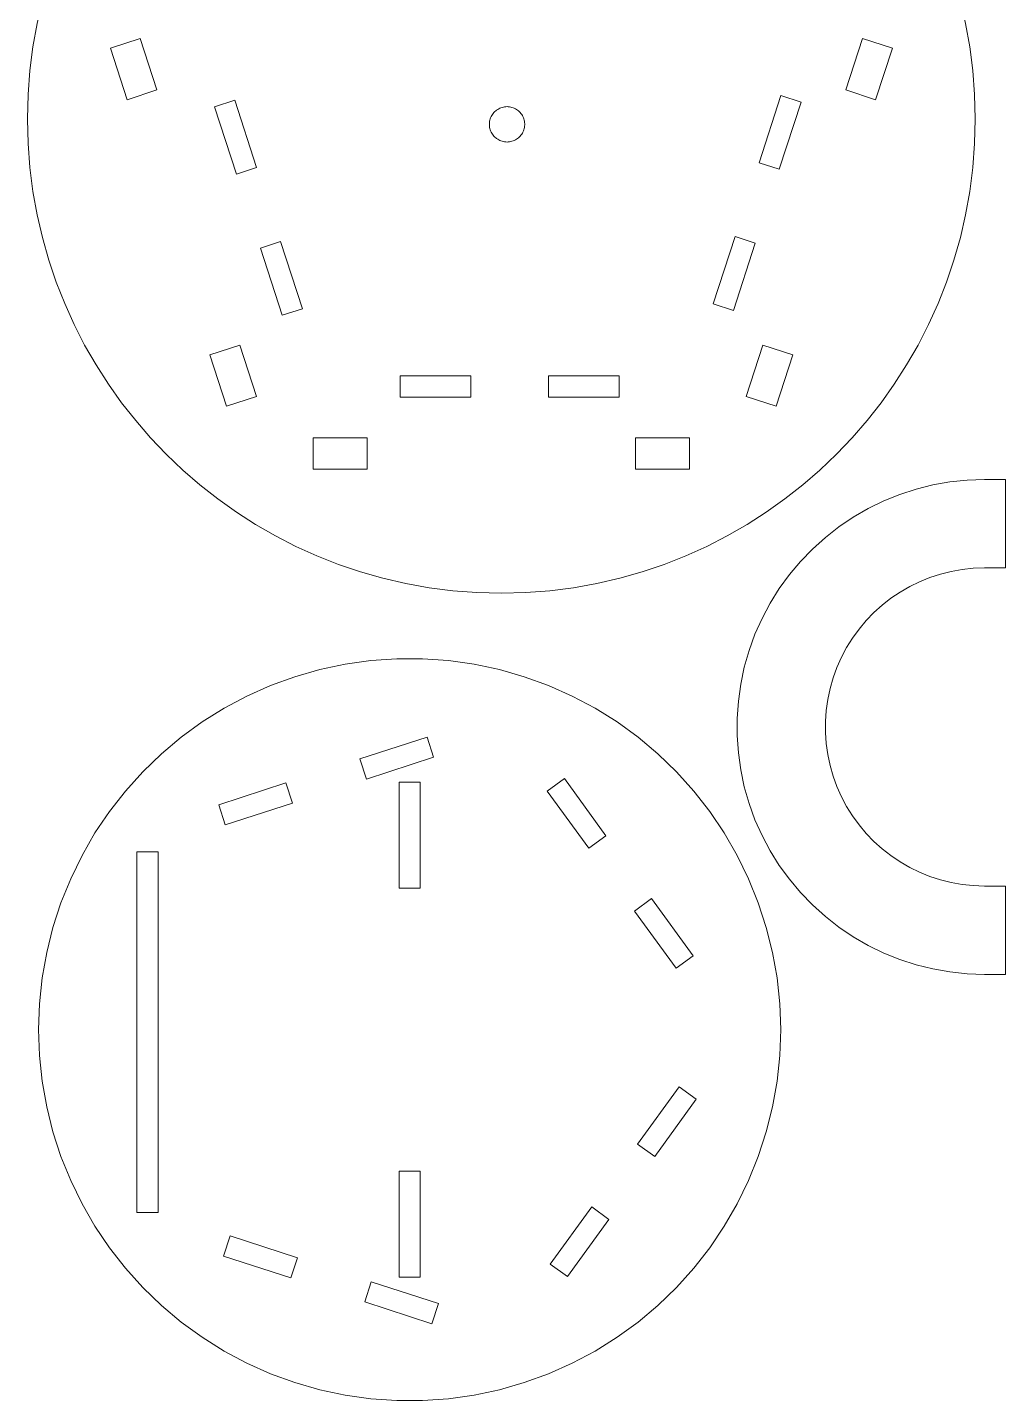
# Model space of a CAD drawing. Header units: centimetres. Extents: x -23 to 23, y -30.7 to 30.7.
# Drawn here: x -22.65 to -0.94, y -30.21 to 0.25 of the extents above; entities that cross this region are included whole.
import ezdxf

# ---------------------------------------------------------------- set-up
doc = ezdxf.new("R2010")
doc.units = ezdxf.units.CM
doc.header["$MEASUREMENT"] = 0
doc.layers.add('layer 1', color=7, linetype='Continuous')

msp = doc.modelspace()

# ---------------------------------------------------------------- linework, layer by layer
at = {"layer": 'layer 1', "color": 1, "lineweight": 9}
for points, knots in [([(-1.61388, -1.78349), (-1.61386, -1.78383), (-1.61386, -1.78126), (-1.61386, -1.78126), (-1.61386, -1.78126), (-1.61386, 4.02546), (-6.32292, 8.73452), (-12.12965, 8.73452), (-12.12965, 8.73452), (-17.93639, 8.73452), (-22.64545, 4.02546), (-22.64545, -1.78126), (-22.64545, -1.78126), (-22.64545, -1.78126), (-22.64545, -1.78383), (-22.64545, -1.78383), (-22.64545, -1.78383), (-22.64545, -1.78306), (-22.64545, -1.78563), (-22.64545, -1.78563), (-22.64545, -1.78563), (-22.64545, -7.59237), (-17.93639, -12.30143), (-12.12965, -12.30143), (-12.12965, -12.30143), (-6.32292, -12.30143), (-1.61386, -7.59237), (-1.61386, -1.78563), (-1.61386, -1.78563), (-1.61386, -1.78563), (-1.61386, -1.78306), (-1.61386, -1.78306), (-1.61386, -1.78306), (-1.61386, -1.78306), (-1.61388, -1.78349), (-1.61388, -1.78349)], [0, 0, 0, 0, 0.1, 0.1, 0.1, 0.1, 0.2, 0.2, 0.2, 0.2, 0.3, 0.3, 0.3, 0.3, 0.4, 0.4, 0.4, 0.4, 0.5, 0.5, 0.5, 0.5, 0.6, 0.6, 0.6, 0.6, 0.7, 0.7, 0.7, 0.7, 0.8, 0.8, 0.8, 0.8, 1, 1, 1, 1]), ([(-18.00928, -3.00467), (-18.00928, -3.00467), (-18.49389, -1.5132), (-18.49389, -1.5132), (-18.49389, -1.5132), (-18.49389, -1.5132), (-18.04645, -1.36783), (-18.04645, -1.36783), (-18.04645, -1.36783), (-18.04645, -1.36783), (-17.56185, -2.8593), (-17.56185, -2.8593), (-17.56185, -2.8593), (-17.56185, -2.8593), (-18.00928, -3.00467), (-18.00928, -3.00467)], [0, 0, 0, 0, 0.2, 0.2, 0.2, 0.2, 0.4, 0.4, 0.4, 0.4, 0.6, 0.6, 0.6, 0.6, 1, 1, 1, 1]), ([(-11.61194, -1.91416), (-11.61194, -1.91416), (-11.61385, -1.94147), (-11.61385, -1.94147), (-11.61385, -1.94147), (-11.61385, -1.94147), (-11.61766, -1.96857), (-11.61766, -1.96857), (-11.61766, -1.96857), (-11.61766, -1.96857), (-11.62335, -1.99534), (-11.62335, -1.99534), (-11.62335, -1.99534), (-11.62335, -1.99534), (-11.6309, -2.02163), (-11.6309, -2.02163), (-11.6309, -2.02163), (-11.6309, -2.02163), (-11.64026, -2.04735), (-11.64026, -2.04735), (-11.64026, -2.04735), (-11.64026, -2.04735), (-11.65139, -2.07235), (-11.65139, -2.07235), (-11.65139, -2.07235), (-11.65139, -2.07235), (-11.66424, -2.09652), (-11.66424, -2.09652), (-11.66424, -2.09652), (-11.66424, -2.09652), (-11.67873, -2.11973), (-11.67873, -2.11973), (-11.67873, -2.11973), (-11.67873, -2.11973), (-11.69482, -2.14187), (-11.69482, -2.14187), (-11.69482, -2.14187), (-11.69482, -2.14187), (-11.71241, -2.16284), (-11.71241, -2.16284), (-11.71241, -2.16284), (-11.71241, -2.16284), (-11.73142, -2.18252), (-11.73142, -2.18252), (-11.73142, -2.18252), (-11.73142, -2.18252), (-11.75176, -2.20084), (-11.75176, -2.20084), (-11.75176, -2.20084), (-11.75176, -2.20084), (-11.77332, -2.21768), (-11.77332, -2.21768), (-11.77332, -2.21768), (-11.77332, -2.21768), (-11.79602, -2.23298), (-11.79602, -2.23298), (-11.79602, -2.23298), (-11.79602, -2.23298), (-11.81971, -2.24666), (-11.81971, -2.24666), (-11.81971, -2.24666), (-11.81971, -2.24666), (-11.8443, -2.25866), (-11.8443, -2.25866), (-11.8443, -2.25866), (-11.8443, -2.25866), (-11.86967, -2.26891), (-11.86967, -2.26891), (-11.86967, -2.26891), (-11.86967, -2.26891), (-11.89569, -2.27736), (-11.89569, -2.27736), (-11.89569, -2.27736), (-11.89569, -2.27736), (-11.92224, -2.28398), (-11.92224, -2.28398), (-11.92224, -2.28398), (-11.92224, -2.28398), (-11.94918, -2.28873), (-11.94918, -2.28873), (-11.94918, -2.28873), (-11.94918, -2.28873), (-11.97641, -2.2916), (-11.97641, -2.2916), (-11.97641, -2.2916), (-11.97641, -2.2916), (-12.00376, -2.29256), (-12.00376, -2.29256), (-12.00376, -2.29256), (-12.00376, -2.29256), (-12.03111, -2.2916), (-12.03111, -2.2916), (-12.03111, -2.2916), (-12.03111, -2.2916), (-12.05833, -2.28873), (-12.05833, -2.28873), (-12.05833, -2.28873), (-12.05833, -2.28873), (-12.08527, -2.28398), (-12.08527, -2.28398), (-12.08527, -2.28398), (-12.08527, -2.28398), (-12.11182, -2.27736), (-12.11182, -2.27736), (-12.11182, -2.27736), (-12.11182, -2.27736), (-12.13784, -2.26891), (-12.13784, -2.26891), (-12.13784, -2.26891), (-12.13784, -2.26891), (-12.16321, -2.25866), (-12.16321, -2.25866), (-12.16321, -2.25866), (-12.16321, -2.25866), (-12.1878, -2.24666), (-12.1878, -2.24666), (-12.1878, -2.24666), (-12.1878, -2.24666), (-12.2115, -2.23298), (-12.2115, -2.23298), (-12.2115, -2.23298), (-12.2115, -2.23298), (-12.23419, -2.21768), (-12.23419, -2.21768), (-12.23419, -2.21768), (-12.23419, -2.21768), (-12.25575, -2.20084), (-12.25575, -2.20084), (-12.25575, -2.20084), (-12.25575, -2.20084), (-12.27609, -2.18252), (-12.27609, -2.18252), (-12.27609, -2.18252), (-12.27609, -2.18252), (-12.2951, -2.16284), (-12.2951, -2.16284), (-12.2951, -2.16284), (-12.2951, -2.16284), (-12.3127, -2.14187), (-12.3127, -2.14187), (-12.3127, -2.14187), (-12.3127, -2.14187), (-12.32879, -2.11973), (-12.32879, -2.11973), (-12.32879, -2.11973), (-12.32879, -2.11973), (-12.34328, -2.09652), (-12.34328, -2.09652), (-12.34328, -2.09652), (-12.34328, -2.09652), (-12.35612, -2.07235), (-12.35612, -2.07235), (-12.35612, -2.07235), (-12.35612, -2.07235), (-12.36725, -2.04735), (-12.36725, -2.04735), (-12.36725, -2.04735), (-12.36725, -2.04735), (-12.37662, -2.02163), (-12.37662, -2.02163), (-12.37662, -2.02163), (-12.37662, -2.02163), (-12.38416, -1.99534), (-12.38416, -1.99534), (-12.38416, -1.99534), (-12.38416, -1.99534), (-12.38985, -1.96857), (-12.38985, -1.96857), (-12.38985, -1.96857), (-12.38985, -1.96857), (-12.39366, -1.94147), (-12.39366, -1.94147), (-12.39366, -1.94147), (-12.39366, -1.94147), (-12.39558, -1.91416), (-12.39558, -1.91416), (-12.39558, -1.91416), (-12.39558, -1.91416), (-12.39558, -1.8868), (-12.39558, -1.8868), (-12.39558, -1.8868), (-12.39558, -1.8868), (-12.39366, -1.8595), (-12.39366, -1.8595), (-12.39366, -1.8595), (-12.39366, -1.8595), (-12.38985, -1.8324), (-12.38985, -1.8324), (-12.38985, -1.8324), (-12.38985, -1.8324), (-12.38416, -1.80563), (-12.38416, -1.80563), (-12.38416, -1.80563), (-12.38416, -1.80563), (-12.37662, -1.77933), (-12.37662, -1.77933), (-12.37662, -1.77933), (-12.37662, -1.77933), (-12.36725, -1.75361), (-12.36725, -1.75361), (-12.36725, -1.75361), (-12.36725, -1.75361), (-12.35612, -1.72861), (-12.35612, -1.72861), (-12.35612, -1.72861), (-12.35612, -1.72861), (-12.34328, -1.70445), (-12.34328, -1.70445), (-12.34328, -1.70445), (-12.34328, -1.70445), (-12.32879, -1.68124), (-12.32879, -1.68124), (-12.32879, -1.68124), (-12.32879, -1.68124), (-12.3127, -1.65909), (-12.3127, -1.65909), (-12.3127, -1.65909), (-12.3127, -1.65909), (-12.2951, -1.63813), (-12.2951, -1.63813), (-12.2951, -1.63813), (-12.2951, -1.63813), (-12.27609, -1.61845), (-12.27609, -1.61845), (-12.27609, -1.61845), (-12.27609, -1.61845), (-12.25575, -1.60013), (-12.25575, -1.60013), (-12.25575, -1.60013), (-12.25575, -1.60013), (-12.23419, -1.58329), (-12.23419, -1.58329), (-12.23419, -1.58329), (-12.23419, -1.58329), (-12.2115, -1.56798), (-12.2115, -1.56798), (-12.2115, -1.56798), (-12.2115, -1.56798), (-12.1878, -1.55429), (-12.1878, -1.55429), (-12.1878, -1.55429), (-12.1878, -1.55429), (-12.16321, -1.54229), (-12.16321, -1.54229), (-12.16321, -1.54229), (-12.16321, -1.54229), (-12.13784, -1.53204), (-12.13784, -1.53204), (-12.13784, -1.53204), (-12.13784, -1.53204), (-12.11182, -1.52358), (-12.11182, -1.52358), (-12.11182, -1.52358), (-12.11182, -1.52358), (-12.08527, -1.51697), (-12.08527, -1.51697), (-12.08527, -1.51697), (-12.08527, -1.51697), (-12.05833, -1.51222), (-12.05833, -1.51222), (-12.05833, -1.51222), (-12.05833, -1.51222), (-12.03111, -1.50935), (-12.03111, -1.50935), (-12.03111, -1.50935), (-12.03111, -1.50935), (-12.00376, -1.50839), (-12.00376, -1.50839), (-12.00376, -1.50839), (-12.00376, -1.50839), (-11.97641, -1.50935), (-11.97641, -1.50935), (-11.97641, -1.50935), (-11.97641, -1.50935), (-11.94918, -1.51222), (-11.94918, -1.51222), (-11.94918, -1.51222), (-11.94918, -1.51222), (-11.92224, -1.51697), (-11.92224, -1.51697), (-11.92224, -1.51697), (-11.92224, -1.51697), (-11.89569, -1.52358), (-11.89569, -1.52358), (-11.89569, -1.52358), (-11.89569, -1.52358), (-11.86967, -1.53204), (-11.86967, -1.53204), (-11.86967, -1.53204), (-11.86967, -1.53204), (-11.8443, -1.54229), (-11.8443, -1.54229), (-11.8443, -1.54229), (-11.8443, -1.54229), (-11.81971, -1.55429), (-11.81971, -1.55429), (-11.81971, -1.55429), (-11.81971, -1.55429), (-11.79602, -1.56798), (-11.79602, -1.56798), (-11.79602, -1.56798), (-11.79602, -1.56798), (-11.77332, -1.58329), (-11.77332, -1.58329), (-11.77332, -1.58329), (-11.77332, -1.58329), (-11.75176, -1.60013), (-11.75176, -1.60013), (-11.75176, -1.60013), (-11.75176, -1.60013), (-11.73142, -1.61845), (-11.73142, -1.61845), (-11.73142, -1.61845), (-11.73142, -1.61845), (-11.71241, -1.63813), (-11.71241, -1.63813), (-11.71241, -1.63813), (-11.71241, -1.63813), (-11.69482, -1.65909), (-11.69482, -1.65909), (-11.69482, -1.65909), (-11.69482, -1.65909), (-11.67873, -1.68124), (-11.67873, -1.68124), (-11.67873, -1.68124), (-11.67873, -1.68124), (-11.66424, -1.70445), (-11.66424, -1.70445), (-11.66424, -1.70445), (-11.66424, -1.70445), (-11.65139, -1.72861), (-11.65139, -1.72861), (-11.65139, -1.72861), (-11.65139, -1.72861), (-11.64026, -1.75361), (-11.64026, -1.75361), (-11.64026, -1.75361), (-11.64026, -1.75361), (-11.6309, -1.77933), (-11.6309, -1.77933), (-11.6309, -1.77933), (-11.6309, -1.77933), (-11.62335, -1.80563), (-11.62335, -1.80563), (-11.62335, -1.80563), (-11.62335, -1.80563), (-11.61766, -1.8324), (-11.61766, -1.8324), (-11.61766, -1.8324), (-11.61766, -1.8324), (-11.61385, -1.8595), (-11.61385, -1.8595), (-11.61385, -1.8595), (-11.61385, -1.8595), (-11.61194, -1.8868), (-11.61194, -1.8868), (-11.61194, -1.8868), (-11.61194, -1.8868), (-11.61194, -1.91416), (-11.61194, -1.91416)], [0, 0, 0, 0, 0.01098901, 0.01098901, 0.01098901, 0.01098901, 0.02197802, 0.02197802, 0.02197802, 0.02197802, 0.03296703, 0.03296703, 0.03296703, 0.03296703, 0.04395604, 0.04395604, 0.04395604, 0.04395604, 0.05494505, 0.05494505, 0.05494505, 0.05494505, 0.06593407, 0.06593407, 0.06593407, 0.06593407, 0.07692308, 0.07692308, 0.07692308, 0.07692308, 0.08791209, 0.08791209, 0.08791209, 0.08791209, 0.0989011, 0.0989011, 0.0989011, 0.0989011, 0.10989011, 0.10989011, 0.10989011, 0.10989011, 0.12087912, 0.12087912, 0.12087912, 0.12087912, 0.13186813, 0.13186813, 0.13186813, 0.13186813, 0.14285714, 0.14285714, 0.14285714, 0.14285714, 0.15384615, 0.15384615, 0.15384615, 0.15384615, 0.16483516, 0.16483516, 0.16483516, 0.16483516, 0.17582418, 0.17582418, 0.17582418, 0.17582418, 0.18681319, 0.18681319, 0.18681319, 0.18681319, 0.1978022, 0.1978022, 0.1978022, 0.1978022, 0.20879121, 0.20879121, 0.20879121, 0.20879121, 0.21978022, 0.21978022, 0.21978022, 0.21978022, 0.23076923, 0.23076923, 0.23076923, 0.23076923, 0.24175824, 0.24175824, 0.24175824, 0.24175824, 0.25274725, 0.25274725, 0.25274725, 0.25274725, 0.26373626, 0.26373626, 0.26373626, 0.26373626, 0.27472527, 0.27472527, 0.27472527, 0.27472527, 0.28571429, 0.28571429, 0.28571429, 0.28571429, 0.2967033, 0.2967033, 0.2967033, 0.2967033, 0.30769231, 0.30769231, 0.30769231, 0.30769231, 0.31868132, 0.31868132, 0.31868132, 0.31868132, 0.32967033, 0.32967033, 0.32967033, 0.32967033, 0.34065934, 0.34065934, 0.34065934, 0.34065934, 0.35164835, 0.35164835, 0.35164835, 0.35164835, 0.36263736, 0.36263736, 0.36263736, 0.36263736, 0.37362637, 0.37362637, 0.37362637, 0.37362637, 0.38461538, 0.38461538, 0.38461538, 0.38461538, 0.3956044, 0.3956044, 0.3956044, 0.3956044, 0.40659341, 0.40659341, 0.40659341, 0.40659341, 0.41758242, 0.41758242, 0.41758242, 0.41758242, 0.42857143, 0.42857143, 0.42857143, 0.42857143, 0.43956044, 0.43956044, 0.43956044, 0.43956044, 0.45054945, 0.45054945, 0.45054945, 0.45054945, 0.46153846, 0.46153846, 0.46153846, 0.46153846, 0.47252747, 0.47252747, 0.47252747, 0.47252747, 0.48351648, 0.48351648, 0.48351648, 0.48351648, 0.49450549, 0.49450549, 0.49450549, 0.49450549, 0.50549451, 0.50549451, 0.50549451, 0.50549451, 0.51648352, 0.51648352, 0.51648352, 0.51648352, 0.52747253, 0.52747253, 0.52747253, 0.52747253, 0.53846154, 0.53846154, 0.53846154, 0.53846154, 0.54945055, 0.54945055, 0.54945055, 0.54945055, 0.56043956, 0.56043956, 0.56043956, 0.56043956, 0.57142857, 0.57142857, 0.57142857, 0.57142857, 0.58241758, 0.58241758, 0.58241758, 0.58241758, 0.59340659, 0.59340659, 0.59340659, 0.59340659, 0.6043956, 0.6043956, 0.6043956, 0.6043956, 0.61538462, 0.61538462, 0.61538462, 0.61538462, 0.62637363, 0.62637363, 0.62637363, 0.62637363, 0.63736264, 0.63736264, 0.63736264, 0.63736264, 0.64835165, 0.64835165, 0.64835165, 0.64835165, 0.65934066, 0.65934066, 0.65934066, 0.65934066, 0.67032967, 0.67032967, 0.67032967, 0.67032967, 0.68131868, 0.68131868, 0.68131868, 0.68131868, 0.69230769, 0.69230769, 0.69230769, 0.69230769, 0.7032967, 0.7032967, 0.7032967, 0.7032967, 0.71428571, 0.71428571, 0.71428571, 0.71428571, 0.72527473, 0.72527473, 0.72527473, 0.72527473, 0.73626374, 0.73626374, 0.73626374, 0.73626374, 0.74725275, 0.74725275, 0.74725275, 0.74725275, 0.75824176, 0.75824176, 0.75824176, 0.75824176, 0.76923077, 0.76923077, 0.76923077, 0.76923077, 0.78021978, 0.78021978, 0.78021978, 0.78021978, 0.79120879, 0.79120879, 0.79120879, 0.79120879, 0.8021978, 0.8021978, 0.8021978, 0.8021978, 0.81318681, 0.81318681, 0.81318681, 0.81318681, 0.82417582, 0.82417582, 0.82417582, 0.82417582, 0.83516484, 0.83516484, 0.83516484, 0.83516484, 0.84615385, 0.84615385, 0.84615385, 0.84615385, 0.85714286, 0.85714286, 0.85714286, 0.85714286, 0.86813187, 0.86813187, 0.86813187, 0.86813187, 0.87912088, 0.87912088, 0.87912088, 0.87912088, 0.89010989, 0.89010989, 0.89010989, 0.89010989, 0.9010989, 0.9010989, 0.9010989, 0.9010989, 0.91208791, 0.91208791, 0.91208791, 0.91208791, 0.92307692, 0.92307692, 0.92307692, 0.92307692, 0.93406593, 0.93406593, 0.93406593, 0.93406593, 0.94505495, 0.94505495, 0.94505495, 0.94505495, 0.95604396, 0.95604396, 0.95604396, 0.95604396, 0.96703297, 0.96703297, 0.96703297, 0.96703297, 0.97802198, 0.97802198, 0.97802198, 0.97802198, 1, 1, 1, 1]), ([(-5.96309, -2.89653), (-5.96309, -2.89653), (-6.41054, -2.75114), (-6.41054, -2.75114), (-6.41054, -2.75114), (-6.41054, -2.75114), (-5.92593, -1.25969), (-5.92593, -1.25969), (-5.92593, -1.25969), (-5.92593, -1.25969), (-5.47848, -1.40506), (-5.47848, -1.40506), (-5.47848, -1.40506), (-5.47848, -1.40506), (-5.96309, -2.89653), (-5.96309, -2.89653)], [0, 0, 0, 0, 0.2, 0.2, 0.2, 0.2, 0.4, 0.4, 0.4, 0.4, 0.6, 0.6, 0.6, 0.6, 1, 1, 1, 1]), ([(-16.99162, -6.13675), (-16.99162, -6.13675), (-17.47623, -4.64529), (-17.47623, -4.64529), (-17.47623, -4.64529), (-17.47623, -4.64529), (-17.02878, -4.4999), (-17.02878, -4.4999), (-17.02878, -4.4999), (-17.02878, -4.4999), (-16.54417, -5.99137), (-16.54417, -5.99137), (-16.54417, -5.99137), (-16.54417, -5.99137), (-16.99162, -6.13675), (-16.99162, -6.13675)], [0, 0, 0, 0, 0.2, 0.2, 0.2, 0.2, 0.4, 0.4, 0.4, 0.4, 0.6, 0.6, 0.6, 0.6, 1, 1, 1, 1]), ([(-6.98077, -6.0286), (-6.98077, -6.0286), (-7.4282, -5.88323), (-7.4282, -5.88323), (-7.4282, -5.88323), (-7.4282, -5.88323), (-6.94359, -4.39176), (-6.94359, -4.39176), (-6.94359, -4.39176), (-6.94359, -4.39176), (-6.49616, -4.53713), (-6.49616, -4.53713), (-6.49616, -4.53713), (-6.49616, -4.53713), (-6.98077, -6.0286), (-6.98077, -6.0286)], [0, 0, 0, 0, 0.2, 0.2, 0.2, 0.2, 0.4, 0.4, 0.4, 0.4, 0.6, 0.6, 0.6, 0.6, 1, 1, 1, 1]), ([(-12.80941, -7.95329), (-12.80941, -7.95329), (-14.37763, -7.95329), (-14.37763, -7.95329), (-14.37763, -7.95329), (-14.37763, -7.95329), (-14.37763, -7.48283), (-14.37763, -7.48283), (-14.37763, -7.48283), (-14.37763, -7.48283), (-12.80941, -7.48283), (-12.80941, -7.48283), (-12.80941, -7.48283), (-12.80941, -7.48283), (-12.80941, -7.95329), (-12.80941, -7.95329)], [0, 0, 0, 0, 0.2, 0.2, 0.2, 0.2, 0.4, 0.4, 0.4, 0.4, 0.6, 0.6, 0.6, 0.6, 1, 1, 1, 1]), ([(-9.51617, -7.95329), (-9.51617, -7.95329), (-11.08439, -7.95329), (-11.08439, -7.95329), (-11.08439, -7.95329), (-11.08439, -7.95329), (-11.08439, -7.48283), (-11.08439, -7.48283), (-11.08439, -7.48283), (-11.08439, -7.48283), (-9.51617, -7.48283), (-9.51617, -7.48283), (-9.51617, -7.48283), (-9.51617, -7.48283), (-9.51617, -7.95329), (-9.51617, -7.95329)], [0, 0, 0, 0, 0.2, 0.2, 0.2, 0.2, 0.4, 0.4, 0.4, 0.4, 0.6, 0.6, 0.6, 0.6, 1, 1, 1, 1]), ([(-1.4127, -18.79855), (-1.4127, -18.79855), (-1.65884, -18.78996), (-1.65884, -18.78996), (-1.65884, -18.78996), (-1.65884, -18.78996), (-1.90378, -18.76421), (-1.90378, -18.76421), (-1.90378, -18.76421), (-1.90378, -18.76421), (-2.14632, -18.72144), (-2.14632, -18.72144), (-2.14632, -18.72144), (-2.14632, -18.72144), (-2.38528, -18.66187), (-2.38528, -18.66187), (-2.38528, -18.66187), (-2.38528, -18.66187), (-2.61951, -18.58576), (-2.61951, -18.58576), (-2.61951, -18.58576), (-2.61951, -18.58576), (-2.84787, -18.4935), (-2.84787, -18.4935), (-2.84787, -18.4935), (-2.84787, -18.4935), (-3.06923, -18.38553), (-3.06923, -18.38553), (-3.06923, -18.38553), (-3.06923, -18.38553), (-3.28252, -18.26239), (-3.28252, -18.26239), (-3.28252, -18.26239), (-3.28252, -18.26239), (-3.4867, -18.12467), (-3.4867, -18.12467), (-3.4867, -18.12467), (-3.4867, -18.12467), (-3.68077, -17.97304), (-3.68077, -17.97304), (-3.68077, -17.97304), (-3.68077, -17.97304), (-3.8638, -17.80825), (-3.8638, -17.80825), (-3.8638, -17.80825), (-3.8638, -17.80825), (-4.03487, -17.63109), (-4.03487, -17.63109), (-4.03487, -17.63109), (-4.03487, -17.63109), (-4.19319, -17.44242), (-4.19319, -17.44242), (-4.19319, -17.44242), (-4.19319, -17.44242), (-4.33795, -17.24316), (-4.33795, -17.24316), (-4.33795, -17.24316), (-4.33795, -17.24316), (-4.46847, -17.03431), (-4.46847, -17.03431), (-4.46847, -17.03431), (-4.46847, -17.03431), (-4.5841, -16.81686), (-4.5841, -16.81686), (-4.5841, -16.81686), (-4.5841, -16.81686), (-4.68426, -16.59185), (-4.68426, -16.59185), (-4.68426, -16.59185), (-4.68426, -16.59185), (-4.7685, -16.36043), (-4.7685, -16.36043), (-4.7685, -16.36043), (-4.7685, -16.36043), (-4.83637, -16.12369), (-4.83637, -16.12369), (-4.83637, -16.12369), (-4.83637, -16.12369), (-4.88759, -15.88278), (-4.88759, -15.88278), (-4.88759, -15.88278), (-4.88759, -15.88278), (-4.92186, -15.63889), (-4.92186, -15.63889), (-4.92186, -15.63889), (-4.92186, -15.63889), (-4.93905, -15.3932), (-4.93905, -15.3932), (-4.93905, -15.3932), (-4.93905, -15.3932), (-4.93905, -15.14693), (-4.93905, -15.14693), (-4.93905, -15.14693), (-4.93905, -15.14693), (-4.92186, -14.90123), (-4.92186, -14.90123), (-4.92186, -14.90123), (-4.92186, -14.90123), (-4.88759, -14.65736), (-4.88759, -14.65736), (-4.88759, -14.65736), (-4.88759, -14.65736), (-4.83637, -14.41648), (-4.83637, -14.41648), (-4.83637, -14.41648), (-4.83637, -14.41648), (-4.7685, -14.17968), (-4.7685, -14.17968), (-4.7685, -14.17968), (-4.7685, -14.17968), (-4.68426, -13.94821), (-4.68426, -13.94821), (-4.68426, -13.94821), (-4.68426, -13.94821), (-4.5841, -13.72333), (-4.5841, -13.72333), (-4.5841, -13.72333), (-4.5841, -13.72333), (-4.46847, -13.50582), (-4.46847, -13.50582), (-4.46847, -13.50582), (-4.46847, -13.50582), (-4.33795, -13.29693), (-4.33795, -13.29693), (-4.33795, -13.29693), (-4.33795, -13.29693), (-4.19319, -13.09777), (-4.19319, -13.09777), (-4.19319, -13.09777), (-4.19319, -13.09777), (-4.03487, -12.90911), (-4.03487, -12.90911), (-4.03487, -12.90911), (-4.03487, -12.90911), (-3.8638, -12.7319), (-3.8638, -12.7319), (-3.8638, -12.7319), (-3.8638, -12.7319), (-3.68077, -12.56708), (-3.68077, -12.56708), (-3.68077, -12.56708), (-3.68077, -12.56708), (-3.4867, -12.41544), (-3.4867, -12.41544), (-3.4867, -12.41544), (-3.4867, -12.41544), (-3.28252, -12.27775), (-3.28252, -12.27775), (-3.28252, -12.27775), (-3.28252, -12.27775), (-3.06923, -12.15464), (-3.06923, -12.15464), (-3.06923, -12.15464), (-3.06923, -12.15464), (-2.84787, -12.04659), (-2.84787, -12.04659), (-2.84787, -12.04659), (-2.84787, -12.04659), (-2.61951, -11.95438), (-2.61951, -11.95438), (-2.61951, -11.95438), (-2.61951, -11.95438), (-2.38528, -11.87832), (-2.38528, -11.87832), (-2.38528, -11.87832), (-2.38528, -11.87832), (-2.14632, -11.81873), (-2.14632, -11.81873), (-2.14632, -11.81873), (-2.14632, -11.81873), (-1.90378, -11.77592), (-1.90378, -11.77592), (-1.90378, -11.77592), (-1.90378, -11.77592), (-1.65884, -11.7502), (-1.65884, -11.7502), (-1.65884, -11.7502), (-1.65884, -11.7502), (-1.4127, -11.74157), (-1.4127, -11.74157), (-1.4127, -11.74157), (-1.4127, -11.74157), (-0.94224, -11.74157), (-0.94224, -11.74157), (-0.94224, -11.74157), (-0.94224, -11.74157), (-0.94224, -9.7813), (-0.94224, -9.7813), (-0.94224, -9.7813), (-0.94224, -9.7813), (-1.4127, -9.7813), (-1.4127, -9.7813), (-1.4127, -9.7813), (-1.4127, -9.7813), (-1.79558, -9.79463), (-1.79558, -9.79463), (-1.79558, -9.79463), (-1.79558, -9.79463), (-2.1766, -9.83478), (-2.1766, -9.83478), (-2.1766, -9.83478), (-2.1766, -9.83478), (-2.55388, -9.90127), (-2.55388, -9.90127), (-2.55388, -9.90127), (-2.55388, -9.90127), (-2.92561, -9.99395), (-2.92561, -9.99395), (-2.92561, -9.99395), (-2.92561, -9.99395), (-3.28997, -10.11235), (-3.28997, -10.11235), (-3.28997, -10.11235), (-3.28997, -10.11235), (-3.64519, -10.25584), (-3.64519, -10.25584), (-3.64519, -10.25584), (-3.64519, -10.25584), (-3.98952, -10.4238), (-3.98952, -10.4238), (-3.98952, -10.4238), (-3.98952, -10.4238), (-4.32131, -10.61528), (-4.32131, -10.61528), (-4.32131, -10.61528), (-4.32131, -10.61528), (-4.63892, -10.8295), (-4.63892, -10.8295), (-4.63892, -10.8295), (-4.63892, -10.8295), (-4.94082, -11.06536), (-4.94082, -11.06536), (-4.94082, -11.06536), (-4.94082, -11.06536), (-5.22551, -11.32176), (-5.22551, -11.32176), (-5.22551, -11.32176), (-5.22551, -11.32176), (-5.49165, -11.5973), (-5.49165, -11.5973), (-5.49165, -11.5973), (-5.49165, -11.5973), (-5.73791, -11.89087), (-5.73791, -11.89087), (-5.73791, -11.89087), (-5.73791, -11.89087), (-5.96309, -12.20075), (-5.96309, -12.20075), (-5.96309, -12.20075), (-5.96309, -12.20075), (-6.16611, -12.52568), (-6.16611, -12.52568), (-6.16611, -12.52568), (-6.16611, -12.52568), (-6.34597, -12.86395), (-6.34597, -12.86395), (-6.34597, -12.86395), (-6.34597, -12.86395), (-6.50179, -13.21397), (-6.50179, -13.21397), (-6.50179, -13.21397), (-6.50179, -13.21397), (-6.63283, -13.57388), (-6.63283, -13.57388), (-6.63283, -13.57388), (-6.63283, -13.57388), (-6.73842, -13.94225), (-6.73842, -13.94225), (-6.73842, -13.94225), (-6.73842, -13.94225), (-6.81808, -14.3169), (-6.81808, -14.3169), (-6.81808, -14.3169), (-6.81808, -14.3169), (-6.8714, -14.69641), (-6.8714, -14.69641), (-6.8714, -14.69641), (-6.8714, -14.69641), (-6.89813, -15.0785), (-6.89813, -15.0785), (-6.89813, -15.0785), (-6.89813, -15.0785), (-6.89813, -15.46162), (-6.89813, -15.46162), (-6.89813, -15.46162), (-6.89813, -15.46162), (-6.8714, -15.84379), (-6.8714, -15.84379), (-6.8714, -15.84379), (-6.8714, -15.84379), (-6.81808, -16.22318), (-6.81808, -16.22318), (-6.81808, -16.22318), (-6.81808, -16.22318), (-6.73842, -16.59792), (-6.73842, -16.59792), (-6.73842, -16.59792), (-6.73842, -16.59792), (-6.63283, -16.96618), (-6.63283, -16.96618), (-6.63283, -16.96618), (-6.63283, -16.96618), (-6.50179, -17.32618), (-6.50179, -17.32618), (-6.50179, -17.32618), (-6.50179, -17.32618), (-6.34597, -17.67618), (-6.34597, -17.67618), (-6.34597, -17.67618), (-6.34597, -17.67618), (-6.16611, -18.01444), (-6.16611, -18.01444), (-6.16611, -18.01444), (-6.16611, -18.01444), (-5.96309, -18.33935), (-5.96309, -18.33935), (-5.96309, -18.33935), (-5.96309, -18.33935), (-5.73791, -18.64929), (-5.73791, -18.64929), (-5.73791, -18.64929), (-5.73791, -18.64929), (-5.49165, -18.94277), (-5.49165, -18.94277), (-5.49165, -18.94277), (-5.49165, -18.94277), (-5.22551, -19.21835), (-5.22551, -19.21835), (-5.22551, -19.21835), (-5.22551, -19.21835), (-4.94082, -19.4747), (-4.94082, -19.4747), (-4.94082, -19.4747), (-4.94082, -19.4747), (-4.63892, -19.71056), (-4.63892, -19.71056), (-4.63892, -19.71056), (-4.63892, -19.71056), (-4.32131, -19.9248), (-4.32131, -19.9248), (-4.32131, -19.9248), (-4.32131, -19.9248), (-3.98952, -20.11636), (-3.98952, -20.11636), (-3.98952, -20.11636), (-3.98952, -20.11636), (-3.64519, -20.2843), (-3.64519, -20.2843), (-3.64519, -20.2843), (-3.64519, -20.2843), (-3.28997, -20.42782), (-3.28997, -20.42782), (-3.28997, -20.42782), (-3.28997, -20.42782), (-2.92561, -20.5462), (-2.92561, -20.5462), (-2.92561, -20.5462), (-2.92561, -20.5462), (-2.55388, -20.63889), (-2.55388, -20.63889), (-2.55388, -20.63889), (-2.55388, -20.63889), (-2.1766, -20.70541), (-2.1766, -20.70541), (-2.1766, -20.70541), (-2.1766, -20.70541), (-1.79558, -20.74545), (-1.79558, -20.74545), (-1.79558, -20.74545), (-1.79558, -20.74545), (-1.4127, -20.75882), (-1.4127, -20.75882), (-1.4127, -20.75882), (-1.4127, -20.75882), (-0.94224, -20.75882), (-0.94224, -20.75882), (-0.94224, -20.75882), (-0.94224, -20.75882), (-0.94224, -18.79855), (-0.94224, -18.79855), (-0.94224, -18.79855), (-0.94224, -18.79855), (-1.4127, -18.79855), (-1.4127, -18.79855)], [0, 0, 0, 0, 0.01030928, 0.01030928, 0.01030928, 0.01030928, 0.02061856, 0.02061856, 0.02061856, 0.02061856, 0.03092784, 0.03092784, 0.03092784, 0.03092784, 0.04123711, 0.04123711, 0.04123711, 0.04123711, 0.05154639, 0.05154639, 0.05154639, 0.05154639, 0.06185567, 0.06185567, 0.06185567, 0.06185567, 0.07216495, 0.07216495, 0.07216495, 0.07216495, 0.08247423, 0.08247423, 0.08247423, 0.08247423, 0.09278351, 0.09278351, 0.09278351, 0.09278351, 0.10309278, 0.10309278, 0.10309278, 0.10309278, 0.11340206, 0.11340206, 0.11340206, 0.11340206, 0.12371134, 0.12371134, 0.12371134, 0.12371134, 0.13402062, 0.13402062, 0.13402062, 0.13402062, 0.1443299, 0.1443299, 0.1443299, 0.1443299, 0.15463918, 0.15463918, 0.15463918, 0.15463918, 0.16494845, 0.16494845, 0.16494845, 0.16494845, 0.17525773, 0.17525773, 0.17525773, 0.17525773, 0.18556701, 0.18556701, 0.18556701, 0.18556701, 0.19587629, 0.19587629, 0.19587629, 0.19587629, 0.20618557, 0.20618557, 0.20618557, 0.20618557, 0.21649485, 0.21649485, 0.21649485, 0.21649485, 0.22680412, 0.22680412, 0.22680412, 0.22680412, 0.2371134, 0.2371134, 0.2371134, 0.2371134, 0.24742268, 0.24742268, 0.24742268, 0.24742268, 0.25773196, 0.25773196, 0.25773196, 0.25773196, 0.26804124, 0.26804124, 0.26804124, 0.26804124, 0.27835052, 0.27835052, 0.27835052, 0.27835052, 0.28865979, 0.28865979, 0.28865979, 0.28865979, 0.29896907, 0.29896907, 0.29896907, 0.29896907, 0.30927835, 0.30927835, 0.30927835, 0.30927835, 0.31958763, 0.31958763, 0.31958763, 0.31958763, 0.32989691, 0.32989691, 0.32989691, 0.32989691, 0.34020619, 0.34020619, 0.34020619, 0.34020619, 0.35051546, 0.35051546, 0.35051546, 0.35051546, 0.36082474, 0.36082474, 0.36082474, 0.36082474, 0.37113402, 0.37113402, 0.37113402, 0.37113402, 0.3814433, 0.3814433, 0.3814433, 0.3814433, 0.39175258, 0.39175258, 0.39175258, 0.39175258, 0.40206186, 0.40206186, 0.40206186, 0.40206186, 0.41237113, 0.41237113, 0.41237113, 0.41237113, 0.42268041, 0.42268041, 0.42268041, 0.42268041, 0.43298969, 0.43298969, 0.43298969, 0.43298969, 0.44329897, 0.44329897, 0.44329897, 0.44329897, 0.45360825, 0.45360825, 0.45360825, 0.45360825, 0.46391753, 0.46391753, 0.46391753, 0.46391753, 0.4742268, 0.4742268, 0.4742268, 0.4742268, 0.48453608, 0.48453608, 0.48453608, 0.48453608, 0.49484536, 0.49484536, 0.49484536, 0.49484536, 0.50515464, 0.50515464, 0.50515464, 0.50515464, 0.51546392, 0.51546392, 0.51546392, 0.51546392, 0.5257732, 0.5257732, 0.5257732, 0.5257732, 0.53608247, 0.53608247, 0.53608247, 0.53608247, 0.54639175, 0.54639175, 0.54639175, 0.54639175, 0.55670103, 0.55670103, 0.55670103, 0.55670103, 0.56701031, 0.56701031, 0.56701031, 0.56701031, 0.57731959, 0.57731959, 0.57731959, 0.57731959, 0.58762887, 0.58762887, 0.58762887, 0.58762887, 0.59793814, 0.59793814, 0.59793814, 0.59793814, 0.60824742, 0.60824742, 0.60824742, 0.60824742, 0.6185567, 0.6185567, 0.6185567, 0.6185567, 0.62886598, 0.62886598, 0.62886598, 0.62886598, 0.63917526, 0.63917526, 0.63917526, 0.63917526, 0.64948454, 0.64948454, 0.64948454, 0.64948454, 0.65979381, 0.65979381, 0.65979381, 0.65979381, 0.67010309, 0.67010309, 0.67010309, 0.67010309, 0.68041237, 0.68041237, 0.68041237, 0.68041237, 0.69072165, 0.69072165, 0.69072165, 0.69072165, 0.70103093, 0.70103093, 0.70103093, 0.70103093, 0.71134021, 0.71134021, 0.71134021, 0.71134021, 0.72164948, 0.72164948, 0.72164948, 0.72164948, 0.73195876, 0.73195876, 0.73195876, 0.73195876, 0.74226804, 0.74226804, 0.74226804, 0.74226804, 0.75257732, 0.75257732, 0.75257732, 0.75257732, 0.7628866, 0.7628866, 0.7628866, 0.7628866, 0.77319588, 0.77319588, 0.77319588, 0.77319588, 0.78350515, 0.78350515, 0.78350515, 0.78350515, 0.79381443, 0.79381443, 0.79381443, 0.79381443, 0.80412371, 0.80412371, 0.80412371, 0.80412371, 0.81443299, 0.81443299, 0.81443299, 0.81443299, 0.82474227, 0.82474227, 0.82474227, 0.82474227, 0.83505155, 0.83505155, 0.83505155, 0.83505155, 0.84536082, 0.84536082, 0.84536082, 0.84536082, 0.8556701, 0.8556701, 0.8556701, 0.8556701, 0.86597938, 0.86597938, 0.86597938, 0.86597938, 0.87628866, 0.87628866, 0.87628866, 0.87628866, 0.88659794, 0.88659794, 0.88659794, 0.88659794, 0.89690722, 0.89690722, 0.89690722, 0.89690722, 0.90721649, 0.90721649, 0.90721649, 0.90721649, 0.91752577, 0.91752577, 0.91752577, 0.91752577, 0.92783505, 0.92783505, 0.92783505, 0.92783505, 0.93814433, 0.93814433, 0.93814433, 0.93814433, 0.94845361, 0.94845361, 0.94845361, 0.94845361, 0.95876289, 0.95876289, 0.95876289, 0.95876289, 0.96907216, 0.96907216, 0.96907216, 0.96907216, 0.97938144, 0.97938144, 0.97938144, 0.97938144, 1, 1, 1, 1]), ([(-13.30459, -30.17257), (-13.30459, -30.17257), (-12.73552, -30.09259), (-12.73552, -30.09259), (-12.73552, -30.09259), (-12.73552, -30.09259), (-12.17341, -29.97311), (-12.17341, -29.97311), (-12.17341, -29.97311), (-12.17341, -29.97311), (-11.621, -29.81472), (-11.621, -29.81472), (-11.621, -29.81472), (-11.621, -29.81472), (-11.081, -29.61816), (-11.081, -29.61816), (-11.081, -29.61816), (-11.081, -29.61816), (-10.55601, -29.38443), (-10.55601, -29.38443), (-10.55601, -29.38443), (-10.55601, -29.38443), (-10.04861, -29.11463), (-10.04861, -29.11463), (-10.04861, -29.11463), (-10.04861, -29.11463), (-9.56127, -28.81012), (-9.56127, -28.81012), (-9.56127, -28.81012), (-9.56127, -28.81012), (-9.09636, -28.47234), (-9.09636, -28.47234), (-9.09636, -28.47234), (-9.09636, -28.47234), (-8.65615, -28.10294), (-8.65615, -28.10294), (-8.65615, -28.10294), (-8.65615, -28.10294), (-8.24276, -27.70375), (-8.24276, -27.70375), (-8.24276, -27.70375), (-8.24276, -27.70375), (-7.85824, -27.27668), (-7.85824, -27.27668), (-7.85824, -27.27668), (-7.85824, -27.27668), (-7.50443, -26.82384), (-7.50443, -26.82384), (-7.50443, -26.82384), (-7.50443, -26.82384), (-7.18309, -26.34743), (-7.18309, -26.34743), (-7.18309, -26.34743), (-7.18309, -26.34743), (-6.89576, -25.84974), (-6.89576, -25.84974), (-6.89576, -25.84974), (-6.89576, -25.84974), (-6.64384, -25.33325), (-6.64384, -25.33325), (-6.64384, -25.33325), (-6.64384, -25.33325), (-6.42856, -24.80043), (-6.42856, -24.80043), (-6.42856, -24.80043), (-6.42856, -24.80043), (-6.25099, -24.25388), (-6.25099, -24.25388), (-6.25099, -24.25388), (-6.25099, -24.25388), (-6.11196, -23.6963), (-6.11196, -23.6963), (-6.11196, -23.6963), (-6.11196, -23.6963), (-6.01216, -23.13036), (-6.01216, -23.13036), (-6.01216, -23.13036), (-6.01216, -23.13036), (-5.9521, -22.55884), (-5.9521, -22.55884), (-5.9521, -22.55884), (-5.9521, -22.55884), (-5.93204, -21.98453), (-5.93204, -21.98453), (-5.93204, -21.98453), (-5.93204, -21.98453), (-5.9521, -21.41021), (-5.9521, -21.41021), (-5.9521, -21.41021), (-5.9521, -21.41021), (-6.01216, -20.83869), (-6.01216, -20.83869), (-6.01216, -20.83869), (-6.01216, -20.83869), (-6.11196, -20.27275), (-6.11196, -20.27275), (-6.11196, -20.27275), (-6.11196, -20.27275), (-6.25099, -19.71517), (-6.25099, -19.71517), (-6.25099, -19.71517), (-6.25099, -19.71517), (-6.42856, -19.16862), (-6.42856, -19.16862), (-6.42856, -19.16862), (-6.42856, -19.16862), (-6.64384, -18.6358), (-6.64384, -18.6358), (-6.64384, -18.6358), (-6.64384, -18.6358), (-6.89576, -18.11931), (-6.89576, -18.11931), (-6.89576, -18.11931), (-6.89576, -18.11931), (-7.18309, -17.62162), (-7.18309, -17.62162), (-7.18309, -17.62162), (-7.18309, -17.62162), (-7.50443, -17.14521), (-7.50443, -17.14521), (-7.50443, -17.14521), (-7.50443, -17.14521), (-7.85824, -16.69237), (-7.85824, -16.69237), (-7.85824, -16.69237), (-7.85824, -16.69237), (-8.24276, -16.2653), (-8.24276, -16.2653), (-8.24276, -16.2653), (-8.24276, -16.2653), (-8.65615, -15.86611), (-8.65615, -15.86611), (-8.65615, -15.86611), (-8.65615, -15.86611), (-9.09636, -15.49672), (-9.09636, -15.49672), (-9.09636, -15.49672), (-9.09636, -15.49672), (-9.56127, -15.15894), (-9.56127, -15.15894), (-9.56127, -15.15894), (-9.56127, -15.15894), (-10.04861, -14.85442), (-10.04861, -14.85442), (-10.04861, -14.85442), (-10.04861, -14.85442), (-10.55601, -14.58463), (-10.55601, -14.58463), (-10.55601, -14.58463), (-10.55601, -14.58463), (-11.081, -14.3509), (-11.081, -14.3509), (-11.081, -14.3509), (-11.081, -14.3509), (-11.621, -14.15434), (-11.621, -14.15434), (-11.621, -14.15434), (-11.621, -14.15434), (-12.17341, -13.99595), (-12.17341, -13.99595), (-12.17341, -13.99595), (-12.17341, -13.99595), (-12.73552, -13.87647), (-12.73552, -13.87647), (-12.73552, -13.87647), (-12.73552, -13.87647), (-13.30459, -13.79649), (-13.30459, -13.79649), (-13.30459, -13.79649), (-13.30459, -13.79649), (-13.87786, -13.7564), (-13.87786, -13.7564), (-13.87786, -13.7564), (-13.87786, -13.7564), (-14.45251, -13.75642), (-14.45251, -13.75642), (-14.45251, -13.75642), (-14.45251, -13.75642), (-15.02578, -13.7965), (-15.02578, -13.7965), (-15.02578, -13.7965), (-15.02578, -13.7965), (-15.59485, -13.87648), (-15.59485, -13.87648), (-15.59485, -13.87648), (-15.59485, -13.87648), (-16.15696, -13.99596), (-16.15696, -13.99596), (-16.15696, -13.99596), (-16.15696, -13.99596), (-16.70937, -14.15435), (-16.70937, -14.15435), (-16.70937, -14.15435), (-16.70937, -14.15435), (-17.24937, -14.35091), (-17.24937, -14.35091), (-17.24937, -14.35091), (-17.24937, -14.35091), (-17.77436, -14.58464), (-17.77436, -14.58464), (-17.77436, -14.58464), (-17.77436, -14.58464), (-18.28176, -14.85444), (-18.28176, -14.85444), (-18.28176, -14.85444), (-18.28176, -14.85444), (-18.7691, -15.15895), (-18.7691, -15.15895), (-18.7691, -15.15895), (-18.7691, -15.15895), (-19.23401, -15.49673), (-19.23401, -15.49673), (-19.23401, -15.49673), (-19.23401, -15.49673), (-19.67422, -15.86613), (-19.67422, -15.86613), (-19.67422, -15.86613), (-19.67422, -15.86613), (-20.08761, -16.26532), (-20.08761, -16.26532), (-20.08761, -16.26532), (-20.08761, -16.26532), (-20.47213, -16.69239), (-20.47213, -16.69239), (-20.47213, -16.69239), (-20.47213, -16.69239), (-20.82594, -17.14523), (-20.82594, -17.14523), (-20.82594, -17.14523), (-20.82594, -17.14523), (-21.14728, -17.62164), (-21.14728, -17.62164), (-21.14728, -17.62164), (-21.14728, -17.62164), (-21.43461, -18.11933), (-21.43461, -18.11933), (-21.43461, -18.11933), (-21.43461, -18.11933), (-21.68653, -18.63582), (-21.68653, -18.63582), (-21.68653, -18.63582), (-21.68653, -18.63582), (-21.90182, -19.16864), (-21.90182, -19.16864), (-21.90182, -19.16864), (-21.90182, -19.16864), (-22.07938, -19.71519), (-22.07938, -19.71519), (-22.07938, -19.71519), (-22.07938, -19.71519), (-22.21841, -20.27277), (-22.21841, -20.27277), (-22.21841, -20.27277), (-22.21841, -20.27277), (-22.31821, -20.83871), (-22.31821, -20.83871), (-22.31821, -20.83871), (-22.31821, -20.83871), (-22.37827, -21.41023), (-22.37827, -21.41023), (-22.37827, -21.41023), (-22.37827, -21.41023), (-22.39833, -21.98454), (-22.39833, -21.98454), (-22.39833, -21.98454), (-22.39833, -21.98454), (-22.37827, -22.55886), (-22.37827, -22.55886), (-22.37827, -22.55886), (-22.37827, -22.55886), (-22.31821, -23.13038), (-22.31821, -23.13038), (-22.31821, -23.13038), (-22.31821, -23.13038), (-22.21841, -23.69631), (-22.21841, -23.69631), (-22.21841, -23.69631), (-22.21841, -23.69631), (-22.07938, -24.25389), (-22.07938, -24.25389), (-22.07938, -24.25389), (-22.07938, -24.25389), (-21.90182, -24.80045), (-21.90182, -24.80045), (-21.90182, -24.80045), (-21.90182, -24.80045), (-21.68653, -25.33327), (-21.68653, -25.33327), (-21.68653, -25.33327), (-21.68653, -25.33327), (-21.43461, -25.84976), (-21.43461, -25.84976), (-21.43461, -25.84976), (-21.43461, -25.84976), (-21.14728, -26.34745), (-21.14728, -26.34745), (-21.14728, -26.34745), (-21.14728, -26.34745), (-20.82594, -26.82386), (-20.82594, -26.82386), (-20.82594, -26.82386), (-20.82594, -26.82386), (-20.47213, -27.2767), (-20.47213, -27.2767), (-20.47213, -27.2767), (-20.47213, -27.2767), (-20.08761, -27.70377), (-20.08761, -27.70377), (-20.08761, -27.70377), (-20.08761, -27.70377), (-19.67422, -28.10296), (-19.67422, -28.10296), (-19.67422, -28.10296), (-19.67422, -28.10296), (-19.23401, -28.47235), (-19.23401, -28.47235), (-19.23401, -28.47235), (-19.23401, -28.47235), (-18.7691, -28.81013), (-18.7691, -28.81013), (-18.7691, -28.81013), (-18.7691, -28.81013), (-18.28176, -29.11465), (-18.28176, -29.11465), (-18.28176, -29.11465), (-18.28176, -29.11465), (-17.77436, -29.38444), (-17.77436, -29.38444), (-17.77436, -29.38444), (-17.77436, -29.38444), (-17.24937, -29.61817), (-17.24937, -29.61817), (-17.24937, -29.61817), (-17.24937, -29.61817), (-16.70937, -29.81473), (-16.70937, -29.81473), (-16.70937, -29.81473), (-16.70937, -29.81473), (-16.15696, -29.97312), (-16.15696, -29.97312), (-16.15696, -29.97312), (-16.15696, -29.97312), (-15.59485, -30.0926), (-15.59485, -30.0926), (-15.59485, -30.0926), (-15.59485, -30.0926), (-15.02578, -30.17258), (-15.02578, -30.17258), (-15.02578, -30.17258), (-15.02578, -30.17258), (-14.45251, -30.21267), (-14.45251, -30.21267), (-14.45251, -30.21267), (-14.45251, -30.21267), (-13.87786, -30.21265), (-13.87786, -30.21265), (-13.87786, -30.21265), (-13.87786, -30.21265), (-13.30459, -30.17257), (-13.30459, -30.17257)], [0, 0, 0, 0, 0.01098901, 0.01098901, 0.01098901, 0.01098901, 0.02197802, 0.02197802, 0.02197802, 0.02197802, 0.03296703, 0.03296703, 0.03296703, 0.03296703, 0.04395604, 0.04395604, 0.04395604, 0.04395604, 0.05494505, 0.05494505, 0.05494505, 0.05494505, 0.06593407, 0.06593407, 0.06593407, 0.06593407, 0.07692308, 0.07692308, 0.07692308, 0.07692308, 0.08791209, 0.08791209, 0.08791209, 0.08791209, 0.0989011, 0.0989011, 0.0989011, 0.0989011, 0.10989011, 0.10989011, 0.10989011, 0.10989011, 0.12087912, 0.12087912, 0.12087912, 0.12087912, 0.13186813, 0.13186813, 0.13186813, 0.13186813, 0.14285714, 0.14285714, 0.14285714, 0.14285714, 0.15384615, 0.15384615, 0.15384615, 0.15384615, 0.16483516, 0.16483516, 0.16483516, 0.16483516, 0.17582418, 0.17582418, 0.17582418, 0.17582418, 0.18681319, 0.18681319, 0.18681319, 0.18681319, 0.1978022, 0.1978022, 0.1978022, 0.1978022, 0.20879121, 0.20879121, 0.20879121, 0.20879121, 0.21978022, 0.21978022, 0.21978022, 0.21978022, 0.23076923, 0.23076923, 0.23076923, 0.23076923, 0.24175824, 0.24175824, 0.24175824, 0.24175824, 0.25274725, 0.25274725, 0.25274725, 0.25274725, 0.26373626, 0.26373626, 0.26373626, 0.26373626, 0.27472527, 0.27472527, 0.27472527, 0.27472527, 0.28571429, 0.28571429, 0.28571429, 0.28571429, 0.2967033, 0.2967033, 0.2967033, 0.2967033, 0.30769231, 0.30769231, 0.30769231, 0.30769231, 0.31868132, 0.31868132, 0.31868132, 0.31868132, 0.32967033, 0.32967033, 0.32967033, 0.32967033, 0.34065934, 0.34065934, 0.34065934, 0.34065934, 0.35164835, 0.35164835, 0.35164835, 0.35164835, 0.36263736, 0.36263736, 0.36263736, 0.36263736, 0.37362637, 0.37362637, 0.37362637, 0.37362637, 0.38461538, 0.38461538, 0.38461538, 0.38461538, 0.3956044, 0.3956044, 0.3956044, 0.3956044, 0.40659341, 0.40659341, 0.40659341, 0.40659341, 0.41758242, 0.41758242, 0.41758242, 0.41758242, 0.42857143, 0.42857143, 0.42857143, 0.42857143, 0.43956044, 0.43956044, 0.43956044, 0.43956044, 0.45054945, 0.45054945, 0.45054945, 0.45054945, 0.46153846, 0.46153846, 0.46153846, 0.46153846, 0.47252747, 0.47252747, 0.47252747, 0.47252747, 0.48351648, 0.48351648, 0.48351648, 0.48351648, 0.49450549, 0.49450549, 0.49450549, 0.49450549, 0.50549451, 0.50549451, 0.50549451, 0.50549451, 0.51648352, 0.51648352, 0.51648352, 0.51648352, 0.52747253, 0.52747253, 0.52747253, 0.52747253, 0.53846154, 0.53846154, 0.53846154, 0.53846154, 0.54945055, 0.54945055, 0.54945055, 0.54945055, 0.56043956, 0.56043956, 0.56043956, 0.56043956, 0.57142857, 0.57142857, 0.57142857, 0.57142857, 0.58241758, 0.58241758, 0.58241758, 0.58241758, 0.59340659, 0.59340659, 0.59340659, 0.59340659, 0.6043956, 0.6043956, 0.6043956, 0.6043956, 0.61538462, 0.61538462, 0.61538462, 0.61538462, 0.62637363, 0.62637363, 0.62637363, 0.62637363, 0.63736264, 0.63736264, 0.63736264, 0.63736264, 0.64835165, 0.64835165, 0.64835165, 0.64835165, 0.65934066, 0.65934066, 0.65934066, 0.65934066, 0.67032967, 0.67032967, 0.67032967, 0.67032967, 0.68131868, 0.68131868, 0.68131868, 0.68131868, 0.69230769, 0.69230769, 0.69230769, 0.69230769, 0.7032967, 0.7032967, 0.7032967, 0.7032967, 0.71428571, 0.71428571, 0.71428571, 0.71428571, 0.72527473, 0.72527473, 0.72527473, 0.72527473, 0.73626374, 0.73626374, 0.73626374, 0.73626374, 0.74725275, 0.74725275, 0.74725275, 0.74725275, 0.75824176, 0.75824176, 0.75824176, 0.75824176, 0.76923077, 0.76923077, 0.76923077, 0.76923077, 0.78021978, 0.78021978, 0.78021978, 0.78021978, 0.79120879, 0.79120879, 0.79120879, 0.79120879, 0.8021978, 0.8021978, 0.8021978, 0.8021978, 0.81318681, 0.81318681, 0.81318681, 0.81318681, 0.82417582, 0.82417582, 0.82417582, 0.82417582, 0.83516484, 0.83516484, 0.83516484, 0.83516484, 0.84615385, 0.84615385, 0.84615385, 0.84615385, 0.85714286, 0.85714286, 0.85714286, 0.85714286, 0.86813187, 0.86813187, 0.86813187, 0.86813187, 0.87912088, 0.87912088, 0.87912088, 0.87912088, 0.89010989, 0.89010989, 0.89010989, 0.89010989, 0.9010989, 0.9010989, 0.9010989, 0.9010989, 0.91208791, 0.91208791, 0.91208791, 0.91208791, 0.92307692, 0.92307692, 0.92307692, 0.92307692, 0.93406593, 0.93406593, 0.93406593, 0.93406593, 0.94505495, 0.94505495, 0.94505495, 0.94505495, 0.95604396, 0.95604396, 0.95604396, 0.95604396, 0.96703297, 0.96703297, 0.96703297, 0.96703297, 0.97802198, 0.97802198, 0.97802198, 0.97802198, 1, 1, 1, 1]), ([(-15.26938, -15.97901), (-15.26938, -15.97901), (-13.77793, -15.4944), (-13.77793, -15.4944), (-13.77793, -15.4944), (-13.77793, -15.4944), (-13.63256, -15.94184), (-13.63256, -15.94184), (-13.63256, -15.94184), (-13.63256, -15.94184), (-15.12402, -16.42643), (-15.12402, -16.42643), (-15.12402, -16.42643), (-15.12402, -16.42643), (-15.26938, -15.97901), (-15.26938, -15.97901)], [0, 0, 0, 0, 0.2, 0.2, 0.2, 0.2, 0.4, 0.4, 0.4, 0.4, 0.6, 0.6, 0.6, 0.6, 1, 1, 1, 1]), ([(-11.11114, -16.6908), (-11.11114, -16.6908), (-10.73054, -16.41427), (-10.73054, -16.41427), (-10.73054, -16.41427), (-10.73054, -16.41427), (-9.80875, -17.68298), (-9.80875, -17.68298), (-9.80875, -17.68298), (-9.80875, -17.68298), (-10.18938, -17.95952), (-10.18938, -17.95952), (-10.18938, -17.95952), (-10.18938, -17.95952), (-11.11114, -16.6908), (-11.11114, -16.6908)], [0, 0, 0, 0, 0.2, 0.2, 0.2, 0.2, 0.4, 0.4, 0.4, 0.4, 0.6, 0.6, 0.6, 0.6, 1, 1, 1, 1]), ([(-18.40144, -16.99667), (-18.40144, -16.99667), (-16.90999, -16.51206), (-16.90999, -16.51206), (-16.90999, -16.51206), (-16.90999, -16.51206), (-16.7646, -16.9595), (-16.7646, -16.9595), (-16.7646, -16.9595), (-16.7646, -16.9595), (-18.25607, -17.44411), (-18.25607, -17.44411), (-18.25607, -17.44411), (-18.25607, -17.44411), (-18.40144, -16.99667), (-18.40144, -16.99667)], [0, 0, 0, 0, 0.2, 0.2, 0.2, 0.2, 0.4, 0.4, 0.4, 0.4, 0.6, 0.6, 0.6, 0.6, 1, 1, 1, 1]), ([(-14.40043, -18.84811), (-14.40043, -18.84811), (-14.40043, -16.49578), (-14.40043, -16.49578), (-14.40043, -16.49578), (-14.40043, -16.49578), (-13.92995, -16.49577), (-13.92995, -16.49577), (-13.92995, -16.49577), (-13.92995, -16.49577), (-13.92995, -18.84809), (-13.92995, -18.84809), (-13.92995, -18.84809), (-13.92995, -18.84809), (-14.40043, -18.84811), (-14.40043, -18.84811)], [0, 0, 0, 0, 0.2, 0.2, 0.2, 0.2, 0.4, 0.4, 0.4, 0.4, 0.6, 0.6, 0.6, 0.6, 1, 1, 1, 1]), ([(-20.21799, -26.04033), (-20.21799, -26.04033), (-20.21799, -18.04244), (-20.21799, -18.04244), (-20.21799, -18.04244), (-20.21799, -18.04244), (-19.74752, -18.04244), (-19.74752, -18.04244), (-19.74752, -18.04244), (-19.74752, -18.04244), (-19.74752, -26.04033), (-19.74752, -26.04033), (-19.74752, -26.04033), (-19.74752, -26.04033), (-20.21799, -26.04033), (-20.21799, -26.04033)], [0, 0, 0, 0, 0.2, 0.2, 0.2, 0.2, 0.4, 0.4, 0.4, 0.4, 0.6, 0.6, 0.6, 0.6, 1, 1, 1, 1]), ([(-9.17541, -19.35511), (-9.17541, -19.35511), (-8.79481, -19.07859), (-8.79481, -19.07859), (-8.79481, -19.07859), (-8.79481, -19.07859), (-7.87302, -20.34731), (-7.87302, -20.34731), (-7.87302, -20.34731), (-7.87302, -20.34731), (-8.25365, -20.62383), (-8.25365, -20.62383), (-8.25365, -20.62383), (-8.25365, -20.62383), (-9.17541, -19.35511), (-9.17541, -19.35511)], [0, 0, 0, 0, 0.2, 0.2, 0.2, 0.2, 0.4, 0.4, 0.4, 0.4, 0.6, 0.6, 0.6, 0.6, 1, 1, 1, 1]), ([(-9.10858, -24.52195), (-9.10858, -24.52195), (-8.18681, -23.25325), (-8.18681, -23.25325), (-8.18681, -23.25325), (-8.18681, -23.25325), (-7.80619, -23.52979), (-7.80619, -23.52979), (-7.80619, -23.52979), (-7.80619, -23.52979), (-8.72797, -24.79851), (-8.72797, -24.79851), (-8.72797, -24.79851), (-8.72797, -24.79851), (-9.10858, -24.52195), (-9.10858, -24.52195)], [0, 0, 0, 0, 0.2, 0.2, 0.2, 0.2, 0.4, 0.4, 0.4, 0.4, 0.6, 0.6, 0.6, 0.6, 1, 1, 1, 1]), ([(-14.40043, -27.4733), (-14.40043, -27.4733), (-14.40043, -25.12098), (-14.40043, -25.12098), (-14.40043, -25.12098), (-14.40043, -25.12098), (-13.92995, -25.12098), (-13.92995, -25.12098), (-13.92995, -25.12098), (-13.92995, -25.12098), (-13.92995, -27.4733), (-13.92995, -27.4733), (-13.92995, -27.4733), (-13.92995, -27.4733), (-14.40043, -27.4733), (-14.40043, -27.4733)], [0, 0, 0, 0, 0.2, 0.2, 0.2, 0.2, 0.4, 0.4, 0.4, 0.4, 0.6, 0.6, 0.6, 0.6, 1, 1, 1, 1]), ([(-11.04431, -27.18626), (-11.04431, -27.18626), (-10.12252, -25.91754), (-10.12252, -25.91754), (-10.12252, -25.91754), (-10.12252, -25.91754), (-9.74192, -26.19408), (-9.74192, -26.19408), (-9.74192, -26.19408), (-9.74192, -26.19408), (-10.66368, -27.46278), (-10.66368, -27.46278), (-10.66368, -27.46278), (-10.66368, -27.46278), (-11.04431, -27.18626), (-11.04431, -27.18626)], [0, 0, 0, 0, 0.2, 0.2, 0.2, 0.2, 0.4, 0.4, 0.4, 0.4, 0.6, 0.6, 0.6, 0.6, 1, 1, 1, 1]), ([(-18.2933, -27.00751), (-18.2933, -27.00751), (-18.14793, -26.56008), (-18.14793, -26.56008), (-18.14793, -26.56008), (-18.14793, -26.56008), (-16.65646, -27.04469), (-16.65646, -27.04469), (-16.65646, -27.04469), (-16.65646, -27.04469), (-16.80183, -27.49212), (-16.80183, -27.49212), (-16.80183, -27.49212), (-16.80183, -27.49212), (-18.2933, -27.00751), (-18.2933, -27.00751)], [0, 0, 0, 0, 0.2, 0.2, 0.2, 0.2, 0.4, 0.4, 0.4, 0.4, 0.6, 0.6, 0.6, 0.6, 1, 1, 1, 1]), ([(-15.16124, -28.02521), (-15.16124, -28.02521), (-15.01585, -27.57776), (-15.01585, -27.57776), (-15.01585, -27.57776), (-15.01585, -27.57776), (-13.52438, -28.06237), (-13.52438, -28.06237), (-13.52438, -28.06237), (-13.52438, -28.06237), (-13.66975, -28.50982), (-13.66975, -28.50982), (-13.66975, -28.50982), (-13.66975, -28.50982), (-15.16124, -28.02521), (-15.16124, -28.02521)], [0, 0, 0, 0, 0.2, 0.2, 0.2, 0.2, 0.4, 0.4, 0.4, 0.4, 0.6, 0.6, 0.6, 0.6, 1, 1, 1, 1])]:
    msp.add_open_spline(points, degree=3, knots=knots, dxfattribs=at)
for points in [[(-20.8058, -0.21201), (-20.8058, -0.21201), (-20.143, 0.00336), (-20.143, 0.00336)], [(-20.143, 0.00336), (-20.143, 0.00336), (-19.77221, -1.13782), (-19.77221, -1.13782)], [(-4.48712, -1.13782), (-4.48712, -1.13782), (-4.11633, 0.00336), (-4.11633, 0.00336)], [(-3.45354, -0.21201), (-3.45354, -0.21201), (-4.11634, 0.00336), (-4.11634, 0.00336)], [(-20.8058, -0.21201), (-20.8058, -0.21201), (-20.43501, -1.35317), (-20.43501, -1.35317)], [(-3.82433, -1.35317), (-3.82433, -1.35317), (-3.45354, -0.21201), (-3.45354, -0.21201)], [(-20.43501, -1.35317), (-20.43501, -1.35317), (-19.77221, -1.13782), (-19.77221, -1.13782)], [(-3.82433, -1.35317), (-3.82433, -1.35317), (-4.48712, -1.13782), (-4.48712, -1.13782)], [(-18.5959, -7.01337), (-18.5959, -7.01337), (-17.93311, -6.798), (-17.93311, -6.798)], [(-17.93311, -6.798), (-17.93311, -6.798), (-17.56232, -7.93918), (-17.56232, -7.93918)], [(-6.69702, -7.93918), (-6.69702, -7.93918), (-6.32623, -6.798), (-6.32623, -6.798)], [(-5.66342, -7.01337), (-5.66342, -7.01337), (-6.32621, -6.798), (-6.32621, -6.798)], [(-18.5959, -7.01337), (-18.5959, -7.01337), (-18.22511, -8.15454), (-18.22511, -8.15454)], [(-6.03421, -8.15453), (-6.03421, -8.15453), (-5.66342, -7.01335), (-5.66342, -7.01335)], [(-18.22511, -8.15453), (-18.22511, -8.15453), (-17.56232, -7.93916), (-17.56232, -7.93916)], [(-6.03421, -8.15453), (-6.03421, -8.15453), (-6.69702, -7.93916), (-6.69702, -7.93916)], [(-16.3053, -8.85245), (-16.3053, -8.85245), (-15.10541, -8.85245), (-15.10541, -8.85245)], [(-16.3053, -9.54936), (-16.3053, -9.54936), (-16.3053, -8.85246), (-16.3053, -8.85246)], [(-15.10541, -9.54936), (-15.10541, -9.54936), (-15.10541, -8.85246), (-15.10541, -8.85246)], [(-9.15393, -8.85245), (-9.15393, -8.85245), (-7.95404, -8.85245), (-7.95404, -8.85245)], [(-9.15393, -9.54936), (-9.15393, -9.54936), (-9.15393, -8.85246), (-9.15393, -8.85246)], [(-7.95404, -9.54936), (-7.95404, -9.54936), (-7.95404, -8.85246), (-7.95404, -8.85246)], [(-16.3053, -9.54936), (-16.3053, -9.54936), (-15.10541, -9.54936), (-15.10541, -9.54936)], [(-9.15393, -9.54936), (-9.15393, -9.54936), (-7.95404, -9.54936), (-7.95404, -9.54936)]]:
    msp.add_open_spline(points, degree=3, dxfattribs=at)

doc.saveas('drawing.dxf')
